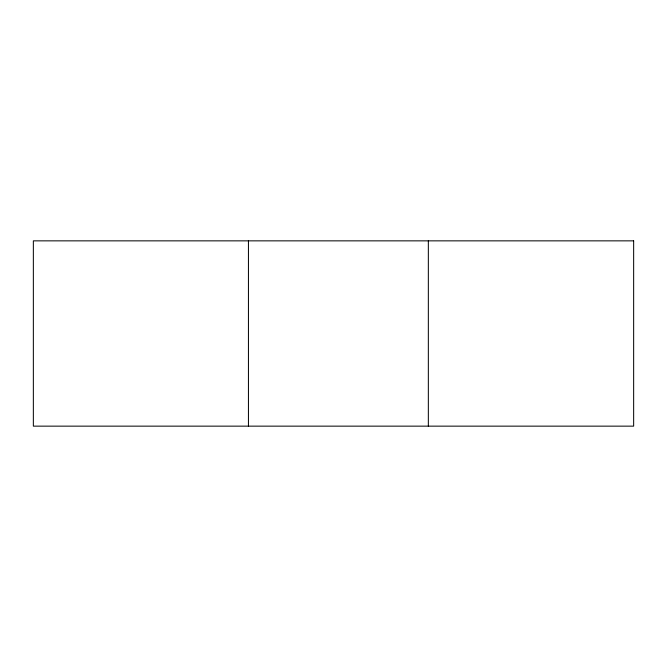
<?xml version="1.0" encoding="UTF-8"?>
<svg xmlns="http://www.w3.org/2000/svg" width="667" height="667" viewBox="0 0 667 667"><rect width="100%" height="100%" fill="white"/><g stroke="black" fill="none" stroke-linecap="round" stroke-linejoin="round"><path stroke-width="1" d="M428.339 240.854L428.339 426.146M248.441 240.854L248.441 426.146M633.65 240.854L33.35 240.854L33.35 426.146L633.65 426.146L633.65 240.854"/></g></svg>
